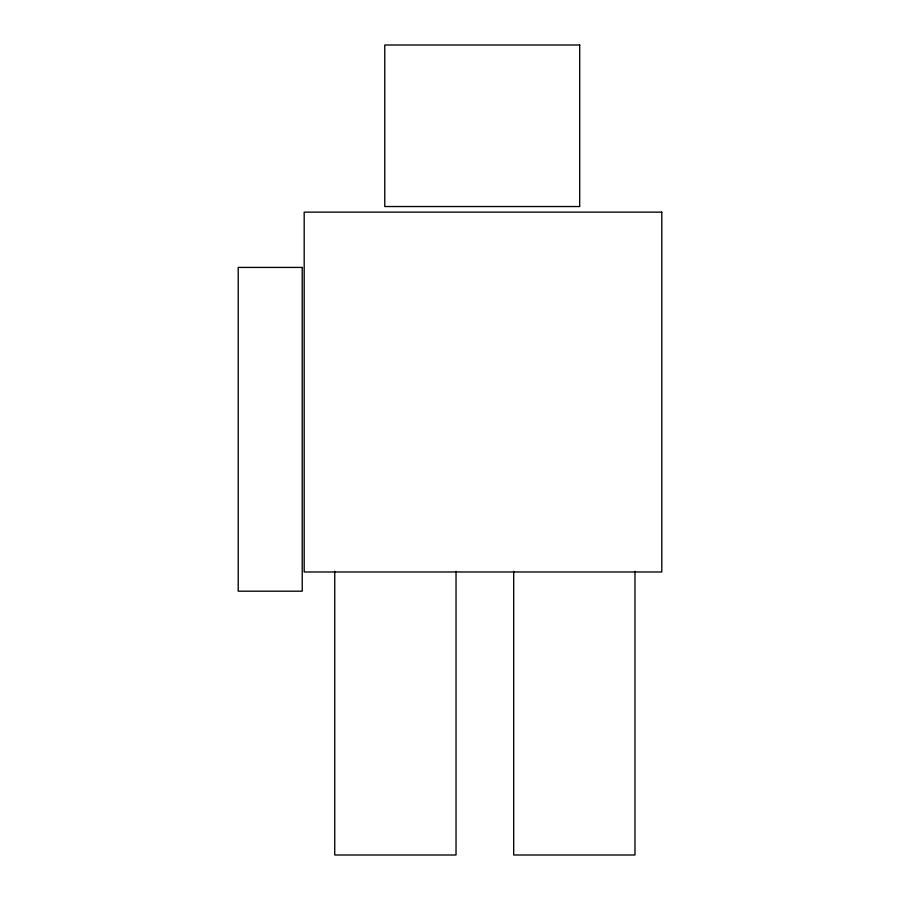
<?xml version="1.0" encoding="UTF-8"?>
<svg xmlns="http://www.w3.org/2000/svg" width="900" height="900" viewBox="0 0 900 900"><rect width="100%" height="100%" fill="white"/><g stroke="black" fill="none" stroke-linecap="round" stroke-linejoin="round"><path stroke-width="1.35" d="M634.984 571.286L634.984 855L513.697 855L513.697 571.286M456.03 571.286L456.03 855L334.744 855L334.744 571.286M579.701 45L384.772 45L384.772 206.539L579.701 206.539L579.701 45M661.793 212.141L304.189 212.141L304.189 571.984L661.793 571.984L661.793 212.141M302.22 267.424L238.208 267.424L238.208 591.188L302.22 591.188L302.22 267.424"/></g></svg>
